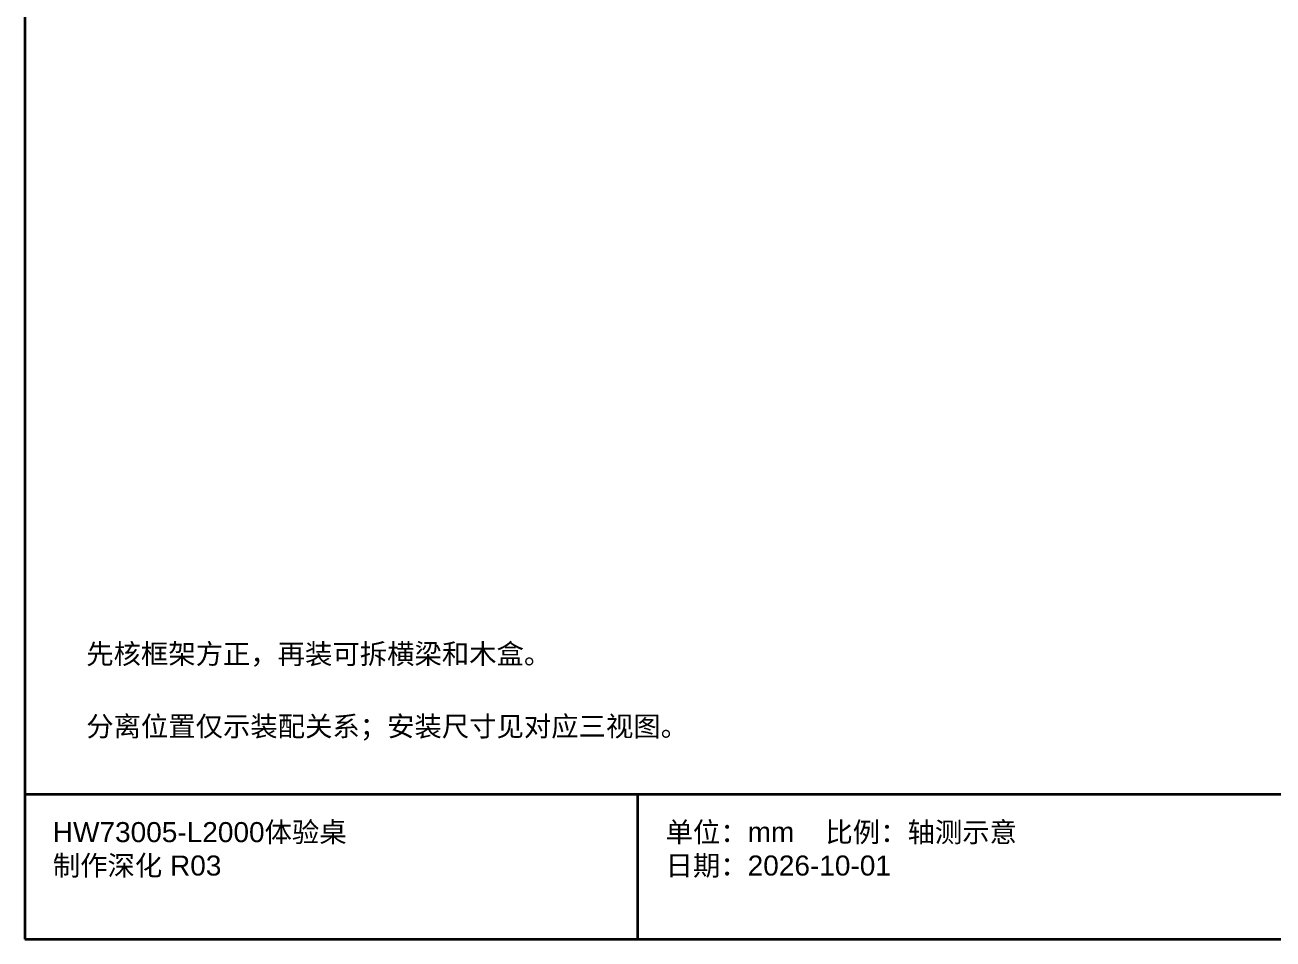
# Model space of a CAD drawing. Header units: millimetres. Extents: x 50 to 612415, y 2 to 4150.
# Drawn here: x 504050 to 506290, y 50 to 1691 of the extents above; entities that cross this region are included whole.
import ezdxf

# ---------------------------------------------------------------- set-up
doc = ezdxf.new("R2010")
doc.units = ezdxf.units.MM
doc.layers.add('FRAME', color=7, linetype='Continuous', lineweight=35)
doc.layers.add('NOTE', color=7, linetype='Continuous', lineweight=18)
doc.styles.add('CN', font='Arial Unicode.ttf')

msp = doc.modelspace()

# ---------------------------------------------------------------- linework, layer by layer
at = {"layer": 'FRAME'}
for p, q in [((504050, 310), (509890, 310)), ((505150, 50), (505150, 310))]:
    msp.add_line(p, q, dxfattribs=at)
msp.add_lwpolyline([(504050, 50), (509890, 50), (509890, 4150), (504050, 4150)], close=True, dxfattribs=at)

# ---------------------------------------------------------------- texts
at = {"layer": 'NOTE', "char_height": 36, "attachment_point": 1, "style": 'CN'}
for s, insert, width in [('先核框架方正，再装可拆横梁和木盒。', (504160, 580), 5500), ('分离位置仅示装配关系；安装尺寸见对应三视图。', (504160, 450), 5500), ('HW73005-L2000体验桌\\P制作深化 R03', (504100, 260), 1000), ('单位：mm    比例：轴测示意\\P日期：2026-10-01', (505200, 260), 1050)]:
    msp.add_mtext(s, dxfattribs=dict(at, insert=insert, width=width))

doc.saveas('drawing.dxf')
